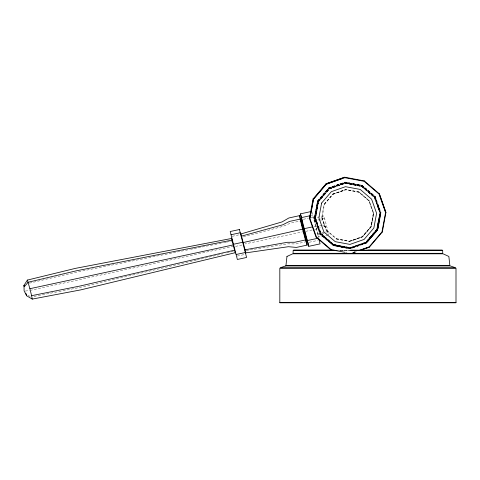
<?xml version="1.0" encoding="UTF-8"?>
<svg xmlns="http://www.w3.org/2000/svg" width="480" height="480" viewBox="0 0 480 480"><rect width="100%" height="100%" fill="white"/><g stroke="black" fill="none" stroke-linecap="round" stroke-linejoin="round"><path stroke-width="0.36" stroke-dasharray="2.4 1.8" d="M317.484 201.006L314.304 218.034L320.088 234.402L333.246 245.67L350.274 248.85L366.606 243.09L377.874 229.932L381.03 212.868M314.328 218.064L317.508 201.036L328.752 187.848L345.09 182.088L362.136 185.304M377.748 229.872L380.91 212.916L375.156 196.614L362.076 185.43L345.12 182.262L328.83 187.968L317.61 201.066L314.472 218.058L320.208 234.324L333.306 245.544M314.664 218.046L317.808 201.186L328.938 188.124L345.138 182.46L361.998 185.604M314.892 218.028L317.982 201.246L329.064 188.304L345.15 182.676L361.896 185.814M315.024 218.016L318.108 201.306M315.15 218.004L318.336 201.414L329.286 188.628L345.186 183.066M315.27 217.998L318.36 201.45L329.31 188.664M315.528 217.974L318.57 201.522L329.43 188.838L345.198 183.246M318.636 201.552L315.6 217.974L321.144 233.688M322.044 217.5L324.444 204.336M373.338 213.468L370.89 226.566L362.22 236.688L349.656 241.122M379.758 212.97L376.704 229.35L365.862 242.004M376.86 229.452L379.908 212.958M315.246 217.962L320.868 233.874L333.63 244.788L350.178 247.878L366.078 242.316L377.028 229.53L380.094 212.94M380.208 212.934L377.136 229.578L366.144 242.412L350.184 247.992L333.6 244.932L320.742 233.904L315.126 217.968L318.228 201.36L329.214 188.526L345.174 182.946L361.782 186.048M377.25 229.632L380.34 212.922L374.7 196.926L361.812 185.892M380.478 212.916L377.352 229.662L366.294 242.628L350.208 248.262L366.264 242.592L377.376 229.692L380.502 212.946L374.814 196.848L361.878 185.766L345.132 182.64M345.114 182.418L361.968 185.568L375.024 196.758L380.724 212.934L377.55 229.752L366.396 242.778M380.724 212.934L377.574 229.794L366.42 242.82L350.22 248.484L333.366 245.334M380.892 212.88L377.724 229.836L366.528 242.97L350.238 248.676L333.282 245.508M317.844 235.218L318.168 234.816L326.112 233.088M317.634 201.102L328.854 187.998M328.968 188.16L317.808 201.186L314.634 218.004L320.364 234.216M318.006 201.276L329.088 188.34M318.138 201.342L329.142 188.424L345.138 182.778L361.842 185.928M318.66 201.594L329.496 188.934L345.21 183.396L361.59 186.456L374.244 197.292M332.988 194.028L345.702 189.546L332.928 193.944L324.15 204.192L321.744 217.524L326.226 230.238M324.186 204.252L332.946 193.968M324.486 204.402L333.114 194.214L345.684 189.786L358.824 192.294M376.77 229.38L365.934 242.1L350.154 247.62L333.738 244.554L321.054 233.688M366.054 242.28L377.004 229.494M366.216 242.52L377.226 229.596M366.582 243.054L377.85 229.896M317.532 233.994L325.092 232.074M328.776 187.884L345.108 182.124M329.166 188.454L345.168 182.82M333.156 194.274L345.726 189.846M350.196 248.124L366.192 242.484M352.656 252.57L356.088 251.358M352.704 252.642L356.148 251.448M353.4 252.72L356.868 251.496M354.126 252.516L357.594 251.304M243.258 236.916L283.17 226.314L290.514 223.14L300.498 220.968M29.472 283.158L76.044 272.25L190.422 249.36M196.26 260.106L79.938 287.43L32.934 296.652M196.986 259.932L223.158 253.782M226.794 252.93L234.792 251.052M233.55 246.204L31.176 290.166M311.292 215.46L312.702 215.154M303.348 219.306L308.28 218.238M311.1 217.626L313.212 217.164M313.38 217.794L313.884 218.112L324 215.916L328.842 234.798M232.188 236.328L239.982 234.63M324.558 218.094L314.442 220.296L313.962 220.068M314.742 221.46L319.8 220.362M320.526 220.206L324.858 219.264M314.13 226.524L315.54 226.218M321.876 225.474L315.684 226.782M322.596 225.312L326.208 224.526M316.518 228.378L320.85 227.436M323.742 226.812L326.634 226.182M235.524 246.408L242.604 244.872M304.104 231.576L245.058 243.93M305.694 231.36L314.148 229.524M314.856 229.368L316.266 229.062M325.812 231.918L327.984 231.444M326.838 232.926L328.284 232.614M328.116 234.954L318.726 236.994L313.884 218.112M237.258 256.086L245.046 254.394M306.552 241.638L295.848 243.96L287.658 243.84L246 250.572M309.234 242.274L317.694 240.438M191.154 249.21L193.356 248.772M194.088 248.622L223.416 242.754M224.148 242.61L226.35 242.166M227.082 242.022L230.016 241.434M230.748 241.284L232.212 240.996M25.284 291.072L29.718 290.478M338.13 250.14L347.808 250.254M340.23 250.488L347.712 250.488M340.23 250.602L347.712 250.602M345.096 182.232L362.052 185.394L375.156 196.614M345.162 183.024L361.734 186.156L374.52 197.106M345.18 183.288L361.62 186.39M358.962 191.988L345.66 189.48L358.926 191.934L369.174 200.712L373.704 213.498L371.226 226.764L362.448 237.018L349.68 241.446L362.394 236.934L371.184 226.71L373.662 213.438L369.15 200.73M336.552 238.674L349.698 241.182L362.262 236.748L370.932 226.626L373.374 213.522L368.904 200.898L358.782 192.228M336.414 238.968L349.722 241.482L336.45 239.028L326.16 230.19M333.774 244.488L350.178 247.584M333.708 244.62L350.19 247.728L365.976 242.166L376.836 229.41L379.836 212.964L374.22 197.256M333.576 244.89L350.202 247.914M350.22 248.16L333.522 245.01L320.64 233.976M333.462 245.136L350.232 248.298M350.25 248.52L333.39 245.37L320.34 234.18M333.222 245.634L350.25 248.814M345.588 252.36L347.016 252.624M28.2 295.482L30.156 296.358M362.112 185.268L375.294 196.566M361.872 185.778L374.832 196.89M361.758 186.012L374.616 197.034L380.238 212.97M374.37 197.208L361.626 186.282L345.174 183.21L329.388 188.778L318.528 201.528L315.45 217.986L321.018 233.772M361.596 186.348L374.304 197.25M358.914 191.958L369.216 200.772M326.43 230.004L336.594 238.734M321.114 233.646L333.798 244.524M320.994 233.73L333.732 244.656M320.868 233.874L333.654 244.824M333.492 245.166L320.52 234.054L314.856 217.992M375.27 196.536L381.054 212.904M374.724 196.962L380.364 212.958M374.496 197.064L380.118 212.982M374.34 197.172L379.932 212.994M322.002 217.434L326.472 230.07M321.672 217.464L326.202 230.25M315 217.98L320.664 234.012M311.922 212.124L318.426 237.492"/><path stroke-width="0.72" d="M313.068 198.894L309.456 218.46L316.062 237.186L331.14 250.104M344.934 252.312L331.344 249.774L316.41 236.982L309.876 218.454L313.482 199.14L326.214 184.14L341.994 178.578M309.888 218.466L313.494 199.152L326.274 184.23L344.802 177.696L364.116 181.302L379.038 194.082L385.572 212.61L381.966 231.924L369.186 246.852L359.58 250.236M382.302 232.062L385.914 212.49L379.308 193.764M300.816 220.524L305.862 240.222L306.648 239.622L301.806 220.74L302.106 220.242M235.716 253.008L235.212 252.696L231.57 238.47L231.864 237.984M231.57 238.47L75.354 268.386L27.372 280.086L24 285.396L24.108 290.862L26.664 295.782L32.244 299.1L80.856 289.854L235.212 252.696M245.526 253.344L245.826 252.876L240.972 233.94L240.474 233.646M302.688 222.516L301.878 223.026L301.398 222.798M232.314 239.718L231.99 240.114L76.272 270.816L28.146 282.24L24.426 286.572L24 285.396L24.234 286.638M313.104 198.942L325.986 183.81L344.712 177.204L364.26 180.9M360.372 250.32L369.384 247.146L382.266 232.014M304.968 236.724L305.79 236.268M244.632 249.846L287.274 242.304L294.768 242.256L305.466 239.934L307.116 245.094L296.412 247.422L288.396 246.702L245.826 252.876M326.016 183.852L344.742 177.258M361.722 249.786L369.354 247.092M304.41 229.23L303.12 229.512M233.622 244.836L29.898 288.702L27.372 280.086M240.972 233.94L282.042 221.922L288.864 217.974L299.562 215.646L301.212 220.812M234.57 250.17L80.166 285.996L31.596 295.686L29.898 288.702M301.938 219.618L300.468 213.852L311.034 211.554M301.428 217.608L310.59 215.616M299.562 215.646L300.126 219.108L289.428 221.436L282.78 224.784L241.536 236.124L241.062 235.92M231.036 234.75L240.246 232.746M301.806 220.74L301.32 220.842L306.162 239.724M304.266 228.672L312.726 226.83M305.466 239.934L302.574 229.164L242.778 242.634M233.478 244.272L242.688 242.268M236.106 254.514L245.31 252.51M307.314 240.57L317.886 238.272M307.116 239.814L308.79 246.33L320.064 243.882L318.774 238.842M279.816 302.718L456 302.718L456 268.248L367.908 268.176L279.816 268.248L279.816 302.718L456 302.718M367.908 250.134L442.344 250.2L350.784 250.14M334.41 250.146L293.472 250.2L330.69 250.248M337.242 250.488L293.112 250.542L293.112 253.32L442.704 253.32L442.704 250.542L348.462 250.488M364.23 180.852L379.344 193.818L385.95 212.544M26.664 295.782L25.854 293.19M300.468 213.852L308.79 246.33M306.024 239.478L307.116 245.094M300.126 219.108L302.574 229.164M31.596 295.686L32.244 299.1M286.962 256.446L285.96 265.47L449.85 265.47L448.854 256.446L443.034 253.8L292.776 253.8L286.962 256.446M321.624 203.052L318.876 217.782L323.862 231.912L335.238 241.662L349.968 244.41L364.098 239.43L373.842 228.042L376.59 213.312L371.61 199.182L360.228 189.438L345.498 186.69L331.368 191.67L321.63 203.052M285.588 265.932L280.152 267.786L455.664 267.786L450.228 265.932L285.588 265.932M239.418 229.518L230.208 231.522L237.372 259.47L246.582 257.466L239.418 229.518"/></g></svg>
